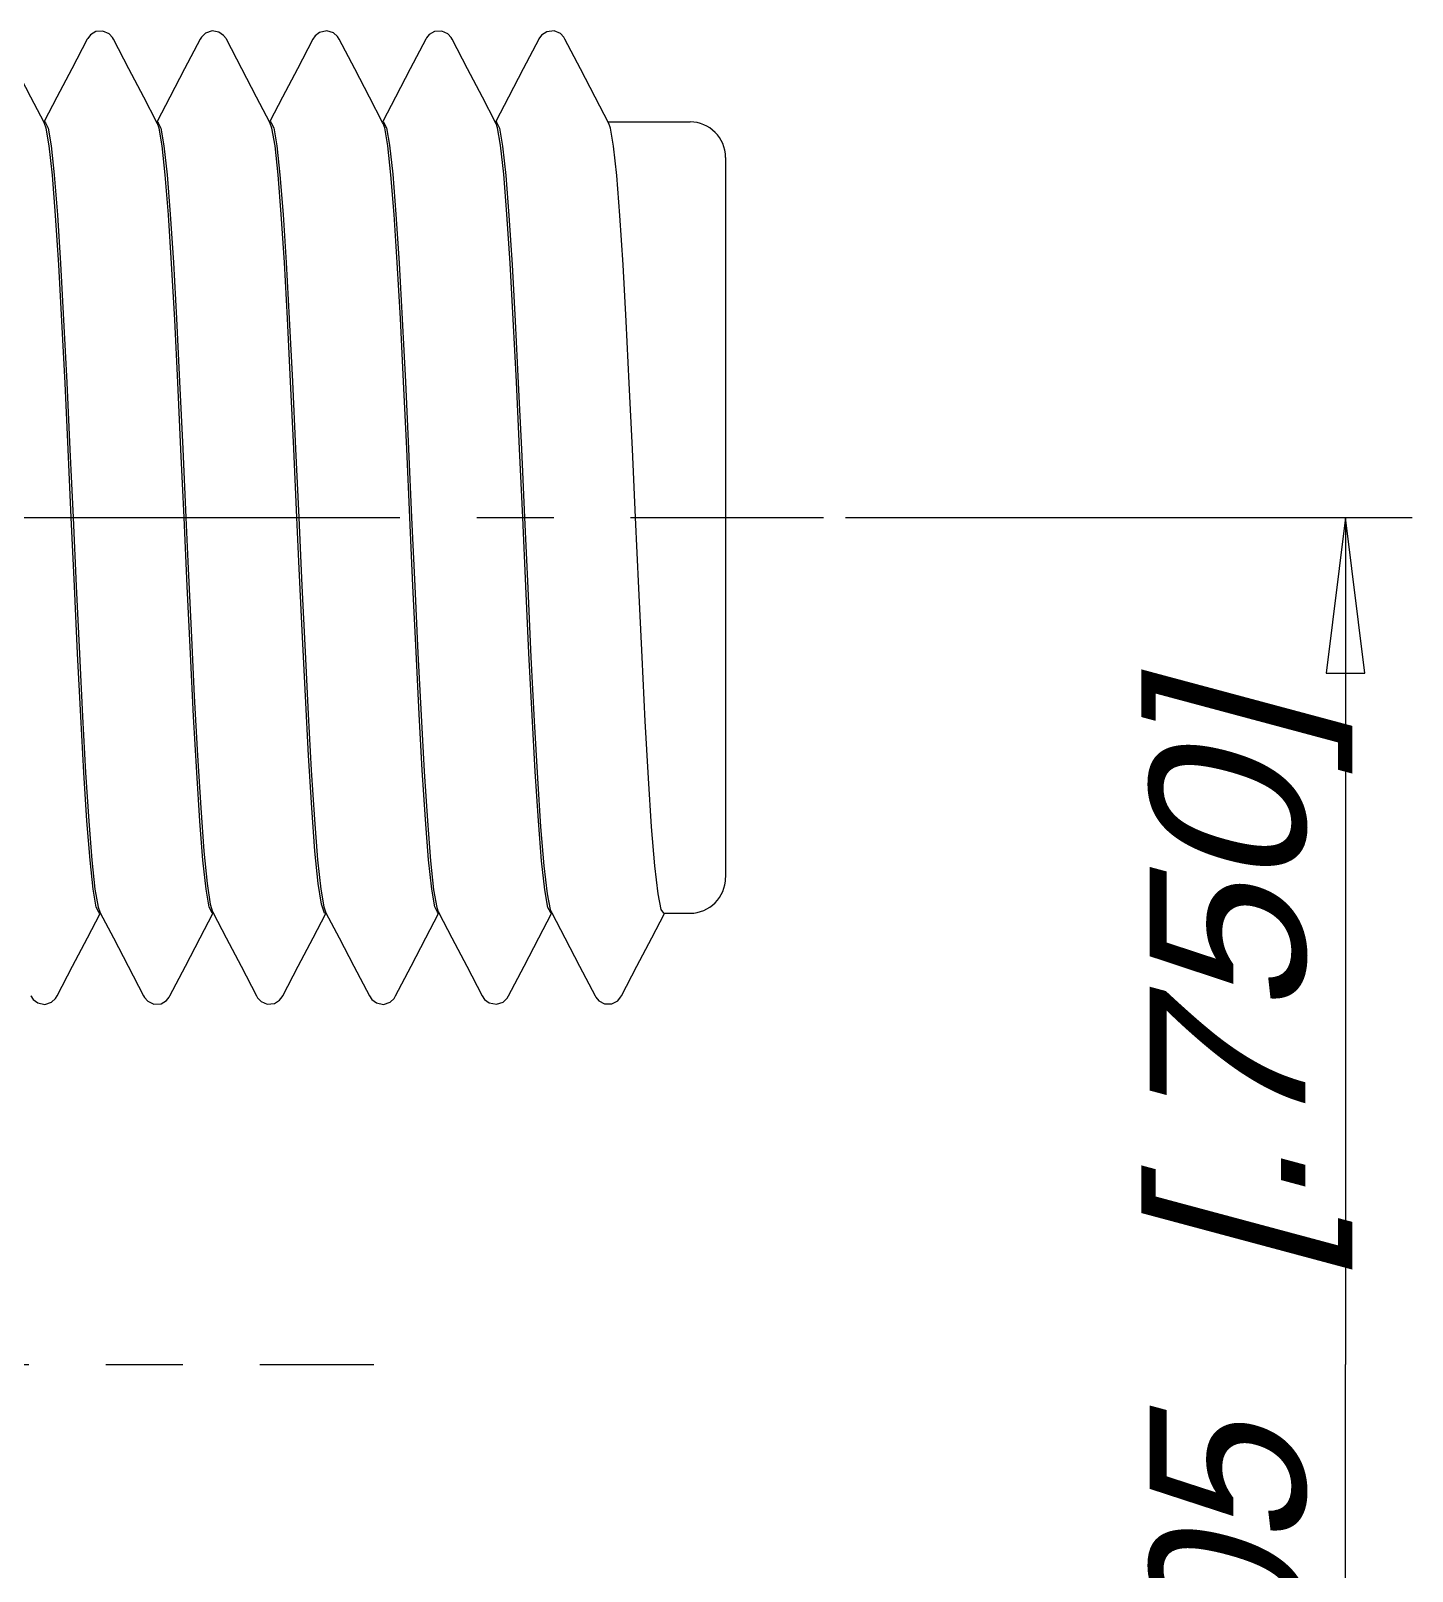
# Model space of a CAD drawing. Extents: x 0 to 420, y 0 to 297.
# Drawn here: x 216.91 to 247.99, y 105.18 to 139.82 of the extents above; entities that cross this region are included whole.
import ezdxf
from ezdxf.enums import TextEntityAlignment as Align

# ---------------------------------------------------------------- set-up
doc = ezdxf.new("R2010")
doc.units = 0
doc.header["$LTSCALE"] = 23.1
doc.linetypes.add('CENTER', pattern=[0.6, 0.375, -0.075, 0.075, -0.075])
doc.layers.get('0').update_dxf_attribs({"linetype": 'CONTINUOUS'})
doc.layers.add('DEFAULT_1', color=7, linetype='CENTER')
doc.layers.add('ZEICHNUNGSBEMAßUNGEN', color=7, linetype='CONTINUOUS')
doc.styles.get("Standard").update_dxf_attribs({"font": 'txt', "width": 0.8})
doc.dimstyles.get("Standard").update_dxf_attribs({"dimtxt": 0.18, "dimasz": 0.18, "dimexe": 0.18, "dimexo": 0.0625, "dimgap": 0.09, "dimtad": 0, "dimtih": 1, "dimtoh": 1, "dimdec": 4, "dimzin": 0, "dimtxsty": 'STANDARD', "dimcen": 0.09, "dimazin": 3, "dimtfac": 1, "dimtdec": 4, "dimtofl": 0, "dimtmove": 0, "dimatfit": 3, "dimtolj": 1, "dimtzin": 0})

# ---------------------------------------------------------------- blocks, each defined once
blk = doc.blocks.new('*D5')
at = {"layer": 'ZEICHNUNGSBEMAßUNGEN', "color": 2, "linetype": 'CONTINUOUS'}
for p, q in [((235.243, 128.875), (247.995, 128.875)), ((246.495, 128.875), (246.495, 109.825)), ((246.495, 90.775), (246.495, 109.825)), ((235.243, 90.775), (247.995, 90.775))]:
    blk.add_line(p, q, dxfattribs=at)
for points in [[(246.932, 125.375), (246.495, 128.875), (246.057, 125.375), (246.932, 125.375)], [(246.057, 94.275), (246.495, 90.775), (246.932, 94.275), (246.057, 94.275)]]:
    blk.add_lwpolyline(points, dxfattribs=at)
at = {"layer": 'ZEICHNUNGSBEMAßUNGEN', "color": 2, "linetype": 'CONTINUOUS', "oblique": 15}
for s, p, p2 in [(']', (245.589, 123.358), (245.589, 124.858)), ('.750', (245.589, 113.358), (245.589, 123.358)), ('[', (245.589, 111.858), (245.589, 113.358)), ('19,05', (245.589, 96.358), (245.589, 108.358))]:
    blk.add_text(s, height=3.5, rotation=90, dxfattribs=at).set_placement(p, p2, align=Align.FIT)

msp = doc.modelspace()

# ---------------------------------------------------------------- linework, layer by layer
at = {"color": 7, "linetype": 'CONTINUOUS'}
for p, q in [((218.17731, 139.63615), (218.17718, 139.63591)), ((218.76796, 139.63587), (218.76795, 139.6359)), ((220.71719, 139.63589), (220.71718, 139.63588)), ((221.30795, 139.63589), (221.30785, 139.63607)), ((223.25718, 139.63589), (223.25715, 139.63584)), ((223.848, 139.6358), (223.84795, 139.63589)), ((225.79723, 139.63599), (225.79718, 139.6359)), ((226.38795, 139.63591), (226.38793, 139.63595)), ((228.33727, 139.63606), (228.33719, 139.6359)), ((228.92795, 139.6359), (228.92794, 139.63592)), ((217.19951, 137.77537), (217.22321, 137.77537)), ((217.21711, 137.74169), (217.20459, 137.76565)), ((217.22321, 137.77537), (217.23566, 137.75126)), ((219.73951, 137.77537), (219.76321, 137.77537)), ((219.75711, 137.74169), (219.74459, 137.76565)), ((219.76321, 137.77537), (219.77565, 137.75124)), ((222.27951, 137.77537), (222.30321, 137.77537)), ((222.29711, 137.74169), (222.28459, 137.76565)), ((222.30321, 137.77537), (222.3157, 137.75137)), ((224.81951, 137.77537), (224.84321, 137.77537)), ((224.83711, 137.74169), (224.82459, 137.76565)), ((224.8432, 137.77537), (224.85583, 137.75164)), ((227.35951, 137.77537), (227.38321, 137.77537)), ((227.37711, 137.74169), (227.36459, 137.76565)), ((227.38321, 137.77537), (227.39561, 137.75115)), ((229.89951, 137.77537), (229.91711, 137.77537)), ((229.91711, 137.77537), (231.74321, 137.77537)), ((232.54321, 136.97537), (232.54321, 136.85137)), ((232.54321, 136.94082), (232.54321, 136.1262)), ((232.54321, 136.85137), (232.54321, 136.12536)), ((232.54321, 136.1262), (232.54321, 136.01523)), ((232.54321, 136.12536), (232.54321, 136.01523)), ((232.54321, 136.01523), (232.54321, 128.87537)), ((232.54321, 136.01523), (232.54321, 135.86238)), ((232.54321, 135.86238), (232.54321, 128.87537)), ((232.54321, 128.87537), (232.54321, 121.73552)), ((232.54321, 128.87537), (232.54321, 121.73552)), ((232.54321, 121.73552), (232.54321, 121.62455)), ((232.54321, 121.73552), (232.54321, 121.67282)), ((232.54321, 121.67282), (232.54321, 121.62538)), ((232.54321, 121.62538), (232.54321, 120.89843)), ((232.54321, 121.62455), (232.54321, 120.89843)), ((232.54321, 120.89843), (232.54321, 120.77558)), ((232.54321, 120.89843), (232.54321, 120.80993)), ((218.45193, 119.97537), (218.43946, 119.99944)), ((218.45193, 119.97537), (218.47562, 119.97537)), ((218.45802, 120.00906), (218.47054, 119.9851)), ((220.99193, 119.97537), (220.97949, 119.99951)), ((220.99193, 119.97537), (221.01562, 119.97537)), ((220.99802, 120.00906), (221.01054, 119.9851)), ((223.53193, 119.97537), (223.55562, 119.97537)), ((223.53802, 120.00906), (223.55054, 119.9851)), ((226.07192, 119.97537), (226.05952, 119.99958)), ((226.07193, 119.97537), (226.09562, 119.97537)), ((226.07802, 120.00906), (226.09054, 119.9851)), ((228.61193, 119.97537), (228.59935, 119.9992)), ((228.61193, 119.97537), (228.63562, 119.97537)), ((228.61802, 120.00906), (228.63054, 119.9851)), ((231.15193, 119.97537), (231.74321, 119.97537)), ((216.90724, 118.11476), (216.90718, 118.11486)), ((217.49801, 118.11498), (217.49795, 118.11486)), ((219.44725, 118.11473), (219.44719, 118.11485)), ((220.03795, 118.11484), (220.03785, 118.11465)), ((221.98718, 118.11484), (221.98717, 118.11487)), ((222.57795, 118.11484), (222.57786, 118.11467)), ((224.52722, 118.11477), (224.52718, 118.11484)), ((225.11805, 118.11503), (225.11795, 118.11485)), ((227.0672, 118.11482), (227.06718, 118.11486)), ((227.65798, 118.11491), (227.65795, 118.11485)), ((229.60729, 118.11464), (229.60718, 118.11484)), ((230.19795, 118.11485), (230.19782, 118.1146))]:
    msp.add_line(p, q, dxfattribs=at)
for points in [[(218.76798, 139.63584), (218.74404, 139.67617), (218.6691, 139.75712), (218.53204, 139.81963), (218.36838, 139.80761), (218.2483, 139.73293), (218.1871, 139.65388), (218.17732, 139.63617)], [(221.30784, 139.63609), (221.30118, 139.64837), (221.24715, 139.72244), (221.14142, 139.79785), (220.9854, 139.82413), (220.83527, 139.77106), (220.74668, 139.68422), (220.71719, 139.6359)], [(223.848, 139.6358), (223.80896, 139.69698), (223.71981, 139.77755), (223.56787, 139.82493), (223.40804, 139.79035), (223.30603, 139.70909), (223.25715, 139.63583)], [(226.38793, 139.63595), (226.36499, 139.67476), (226.29129, 139.75541), (226.15621, 139.8188), (225.99441, 139.80964), (225.87513, 139.73938), (225.81323, 139.66404), (225.79722, 139.63596)], [(228.92793, 139.63594), (228.90211, 139.67901), (228.82427, 139.76084), (228.68212, 139.82139), (228.51706, 139.80342), (228.40142, 139.72602), (228.34379, 139.64808), (228.33726, 139.63605)], [(217.20459, 137.76565), (216.91004, 138.32947), (216.57686, 138.96751), (216.22795, 139.6359)], [(218.17718, 139.63591), (217.82828, 138.96751), (217.4951, 138.32947), (217.20939, 137.78259)], [(219.74459, 137.76565), (219.45004, 138.32947), (219.11686, 138.96751), (218.76796, 139.6359)], [(220.71718, 139.63589), (220.36828, 138.96751), (220.0351, 138.32947), (219.74939, 137.78259)], [(222.28459, 137.76565), (221.99004, 138.32947), (221.65686, 138.96751), (221.30796, 139.63589)], [(223.25718, 139.6359), (222.90828, 138.96751), (222.5751, 138.32947), (222.28939, 137.78259)], [(224.82459, 137.76565), (224.53004, 138.32947), (224.19686, 138.96751), (223.84796, 139.6359)], [(225.79718, 139.6359), (225.44828, 138.96751), (225.1151, 138.32947), (224.82939, 137.78259)], [(227.36459, 137.76565), (227.07004, 138.32947), (226.73686, 138.96751), (226.38795, 139.63591)], [(228.33718, 139.6359), (227.98828, 138.96751), (227.6551, 138.32947), (227.36939, 137.78259)], [(229.91711, 137.74169), (229.61004, 138.32947), (229.27686, 138.96751), (228.92796, 139.6359)], [(217.81693, 128.87537), (217.74692, 130.40891), (217.67698, 131.89527), (217.60683, 133.29537), (217.5368, 134.5607), (217.4658, 135.66982), (217.39435, 136.57465), (217.32356, 137.23469), (217.25376, 137.63524), (217.21711, 137.74169)], [(217.23566, 137.75126), (217.29452, 137.63726), (217.36478, 137.23517), (217.43484, 136.58342), (217.50573, 135.68898), (217.57648, 134.5878), (217.64659, 133.32443), (217.71743, 131.91241), (217.78825, 130.40798), (217.85821, 128.87537)], [(220.35693, 128.87537), (220.28697, 130.40798), (220.21615, 131.91241), (220.14531, 133.32443), (220.0752, 134.5878), (220.00445, 135.68898), (219.93356, 136.58342), (219.8635, 137.23517), (219.79324, 137.63726), (219.75711, 137.74169)], [(219.77565, 137.75124), (219.83463, 137.63683), (219.90489, 137.2343), (219.97495, 136.58213), (220.04487, 135.70114), (220.11502, 134.61246), (220.18509, 133.353), (220.25622, 131.93752), (220.32763, 130.42138), (220.39821, 128.87537)], [(222.89693, 128.87537), (222.82635, 130.42138), (222.75494, 131.93752), (222.68381, 133.353), (222.61374, 134.61246), (222.54359, 135.70114), (222.47367, 136.58213), (222.40362, 137.2343), (222.33335, 137.63683), (222.29711, 137.74169)], [(222.3157, 137.75137), (222.37392, 137.63957), (222.44415, 137.23991), (222.51457, 136.58627), (222.5852, 135.69634), (222.65514, 134.61038), (222.72514, 133.35199), (222.79625, 131.9368), (222.86764, 130.421), (222.93821, 128.87537)], [(225.43693, 128.87537), (225.36636, 130.421), (225.29497, 131.9368), (225.22386, 133.35199), (225.15386, 134.61038), (225.08393, 135.69634), (225.0133, 136.58627), (224.94287, 137.23991), (224.87264, 137.63957), (224.83711, 137.74169)], [(224.85583, 137.75164), (224.91241, 137.64527), (224.9825, 137.25221), (225.05329, 136.6004), (225.12476, 135.70265), (225.19583, 134.59875), (225.26581, 133.33934), (225.33653, 131.93111), (225.40769, 130.41998), (225.47821, 128.87537)], [(227.97693, 128.87537), (227.90641, 130.41998), (227.83525, 131.93111), (227.76453, 133.33934), (227.69455, 134.59875), (227.62348, 135.70265), (227.55201, 136.6004), (227.48123, 137.25221), (227.41114, 137.64527), (227.37711, 137.74169)], [(227.39561, 137.75115), (227.45516, 137.63477), (227.52498, 137.23365), (227.59574, 136.57343), (227.66716, 135.66868), (227.73813, 134.55985), (227.8081, 133.29562), (227.878, 131.90065), (227.94812, 130.41061), (228.01821, 128.87537)], [(230.51693, 128.87537), (230.44685, 130.41061), (230.37672, 131.90065), (230.30682, 133.29562), (230.23686, 134.55985), (230.16588, 135.66868), (230.09446, 136.57343), (230.0237, 137.23365), (229.95388, 137.63477), (229.91711, 137.74169)], [(218.43946, 119.99944), (218.38087, 120.11252), (218.31064, 120.51348), (218.24027, 121.16763), (218.16978, 122.05656), (218.09992, 123.14161), (218.02994, 124.39982), (217.95885, 125.81461), (217.88748, 127.33004), (217.81693, 128.87537)], [(217.85821, 128.87537), (217.92877, 127.32967), (218.00016, 125.8139), (218.07127, 124.39883), (218.14133, 123.13933), (218.2116, 122.04882), (218.28158, 121.16735), (218.35151, 120.51653), (218.42176, 120.11402), (218.45802, 120.00906)], [(220.97949, 119.99951), (220.92048, 120.11402), (220.85023, 120.51653), (220.7803, 121.16735), (220.71033, 122.04882), (220.64006, 123.13933), (220.56999, 124.39883), (220.49889, 125.8139), (220.4275, 127.32967), (220.35693, 128.87537)], [(220.39821, 128.87537), (220.41321, 128.5452), (220.42821, 128.21551), (220.44321, 127.8867)], [(222.94193, 127.8867), (222.92693, 128.21551), (222.91193, 128.5452), (222.89693, 128.87537)], [(222.93821, 128.87537), (223.00824, 127.3412), (223.07822, 125.85401), (223.14829, 124.4556), (223.2183, 123.19047), (223.28931, 122.08129), (223.36075, 121.17645), (223.43153, 120.51637), (223.50133, 120.11567), (223.53802, 120.00906)], [(226.05952, 119.99958), (226.00005, 120.11567), (225.93025, 120.51637), (225.85947, 121.17645), (225.78803, 122.08129), (225.71703, 123.19047), (225.64701, 124.4556), (225.57695, 125.85401), (225.50696, 127.3412), (225.43693, 128.87537)], [(225.47821, 128.87537), (225.54867, 127.33181), (225.61966, 125.8244), (225.69008, 124.42149), (225.76004, 123.16118), (225.83113, 122.05549), (225.90263, 121.15581), (225.97344, 120.50205), (226.0435, 120.10734), (226.07802, 120.00906)], [(228.59935, 119.9992), (228.54223, 120.10734), (228.47216, 120.50205), (228.40135, 121.15581), (228.32985, 122.05549), (228.25876, 123.16118), (228.1888, 124.42149), (228.11838, 125.8244), (228.0474, 127.33181), (227.97693, 128.87537)], [(228.01821, 128.87537), (228.09066, 127.28877), (228.16395, 125.73568), (228.23688, 124.2924), (228.30864, 123.01723), (228.38078, 121.92094), (228.45353, 121.03921), (228.52568, 120.41453), (228.59799, 120.05826), (228.61802, 120.00906)], [(231.15196, 119.97537), (231.09671, 120.05826), (231.02441, 120.41453), (230.95225, 121.03921), (230.8795, 121.92094), (230.80736, 123.01723), (230.73561, 124.2924), (230.66268, 125.73568), (230.58938, 127.28877), (230.51693, 128.87537)], [(220.44321, 127.8867), (220.51505, 126.33858), (220.58738, 124.8609), (220.65909, 123.52229), (220.73112, 122.3468), (220.80367, 121.3719), (220.87559, 120.64335), (220.94708, 120.1766), (220.99802, 120.00906)], [(223.51146, 119.99923), (223.4458, 120.1766), (223.37431, 120.64335), (223.30239, 121.3719), (223.22984, 122.3468), (223.15781, 123.52229), (223.0861, 124.8609), (223.01377, 126.33858), (222.94193, 127.8867)], [(217.49796, 118.11486), (217.84686, 118.78324), (218.18004, 119.42127), (218.46574, 119.96816)], [(218.47054, 119.9851), (218.7651, 119.42127), (219.09828, 118.78324), (219.44718, 118.11485)], [(220.03795, 118.11484), (220.38686, 118.78324), (220.72004, 119.42127), (221.00574, 119.96816)], [(221.01054, 119.9851), (221.3051, 119.42127), (221.63828, 118.78324), (221.98718, 118.11484)], [(222.57795, 118.11484), (222.92686, 118.78324), (223.26004, 119.42127), (223.54574, 119.96816)], [(223.53193, 119.97537), (223.51847, 119.98031), (223.51146, 119.99923)], [(223.55054, 119.9851), (223.8451, 119.42127), (224.17828, 118.78324), (224.52718, 118.11484)], [(225.11796, 118.11485), (225.46686, 118.78324), (225.80004, 119.42127), (226.08574, 119.96816)], [(226.09054, 119.9851), (226.3851, 119.42127), (226.71828, 118.78324), (227.06718, 118.11486)], [(227.65796, 118.11485), (228.00686, 118.78324), (228.34004, 119.42127), (228.62574, 119.96816)], [(228.63054, 119.9851), (228.9251, 119.42127), (229.25828, 118.78324), (229.60718, 118.11484)], [(230.19795, 118.11484), (230.54686, 118.78324), (230.88004, 119.42127), (231.16574, 119.96816)], [(216.90725, 118.11474), (216.9607, 118.03628), (217.06434, 117.95726), (217.22384, 117.92616), (217.37466, 117.97627), (217.46319, 118.05932), (217.49801, 118.11497)], [(219.44723, 118.11476), (219.46607, 118.08221), (219.53946, 117.99889), (219.67528, 117.93272), (219.83794, 117.94021), (219.95977, 118.01113), (220.02333, 118.08901), (220.03784, 118.11463)], [(221.98716, 118.11488), (222.01242, 118.07261), (222.08789, 117.99218), (222.22532, 117.9307), (222.38868, 117.94382), (222.507, 118.01799), (222.56713, 118.09533), (222.57787, 118.11469)], [(224.52723, 118.11475), (224.58024, 118.03679), (224.68506, 117.95692), (224.84347, 117.92615), (224.99322, 117.97536), (225.08243, 118.05831), (225.11806, 118.11507)], [(227.0672, 118.11484), (227.12006, 118.03702), (227.22454, 117.95717), (227.38614, 117.92633), (227.53752, 117.97812), (227.62474, 118.06139), (227.65796, 118.11488)], [(229.60728, 118.11465), (229.62148, 118.08953), (229.68924, 118.00762), (229.82006, 117.93642), (229.98674, 117.93687), (230.11501, 118.00683), (230.18162, 118.08623), (230.19779, 118.11454)]]:
    msp.add_lwpolyline(points, dxfattribs=at)
for centre, start, end in [((231.74321, 136.97537), 0, 90), ((231.74321, 120.77537), 270, 360)]:
    msp.add_arc(centre, 0.8, start, end, dxfattribs=at)
at = {"layer": 'DEFAULT_1', "color": 2, "linetype": 'CENTER'}
for p, q in [((216.54693, 128.87537), (234.74321, 128.87537)), ((194.34321, 109.82537), (224.62783, 109.82537))]:
    msp.add_line(p, q, dxfattribs=at)

# ---------------------------------------------------------------- dimensions: what is measured, and where the dimension line sits
at = {"layer": 'ZEICHNUNGSBEMAßUNGEN', "color": 2, "linetype": 'CONTINUOUS'}
dim = msp.add_linear_dim(base=(246.49498, 128.87537), p1=(235.24321, 90.77537), p2=(235.24321, 128.87537), angle=90, dimstyle='Standard', dxfattribs=at)
dim.commit()
dim.dimension.update_dxf_attribs({"geometry": '*D5', "text_midpoint": (243.83911, 110.60821)})

doc.saveas('drawing.dxf')
